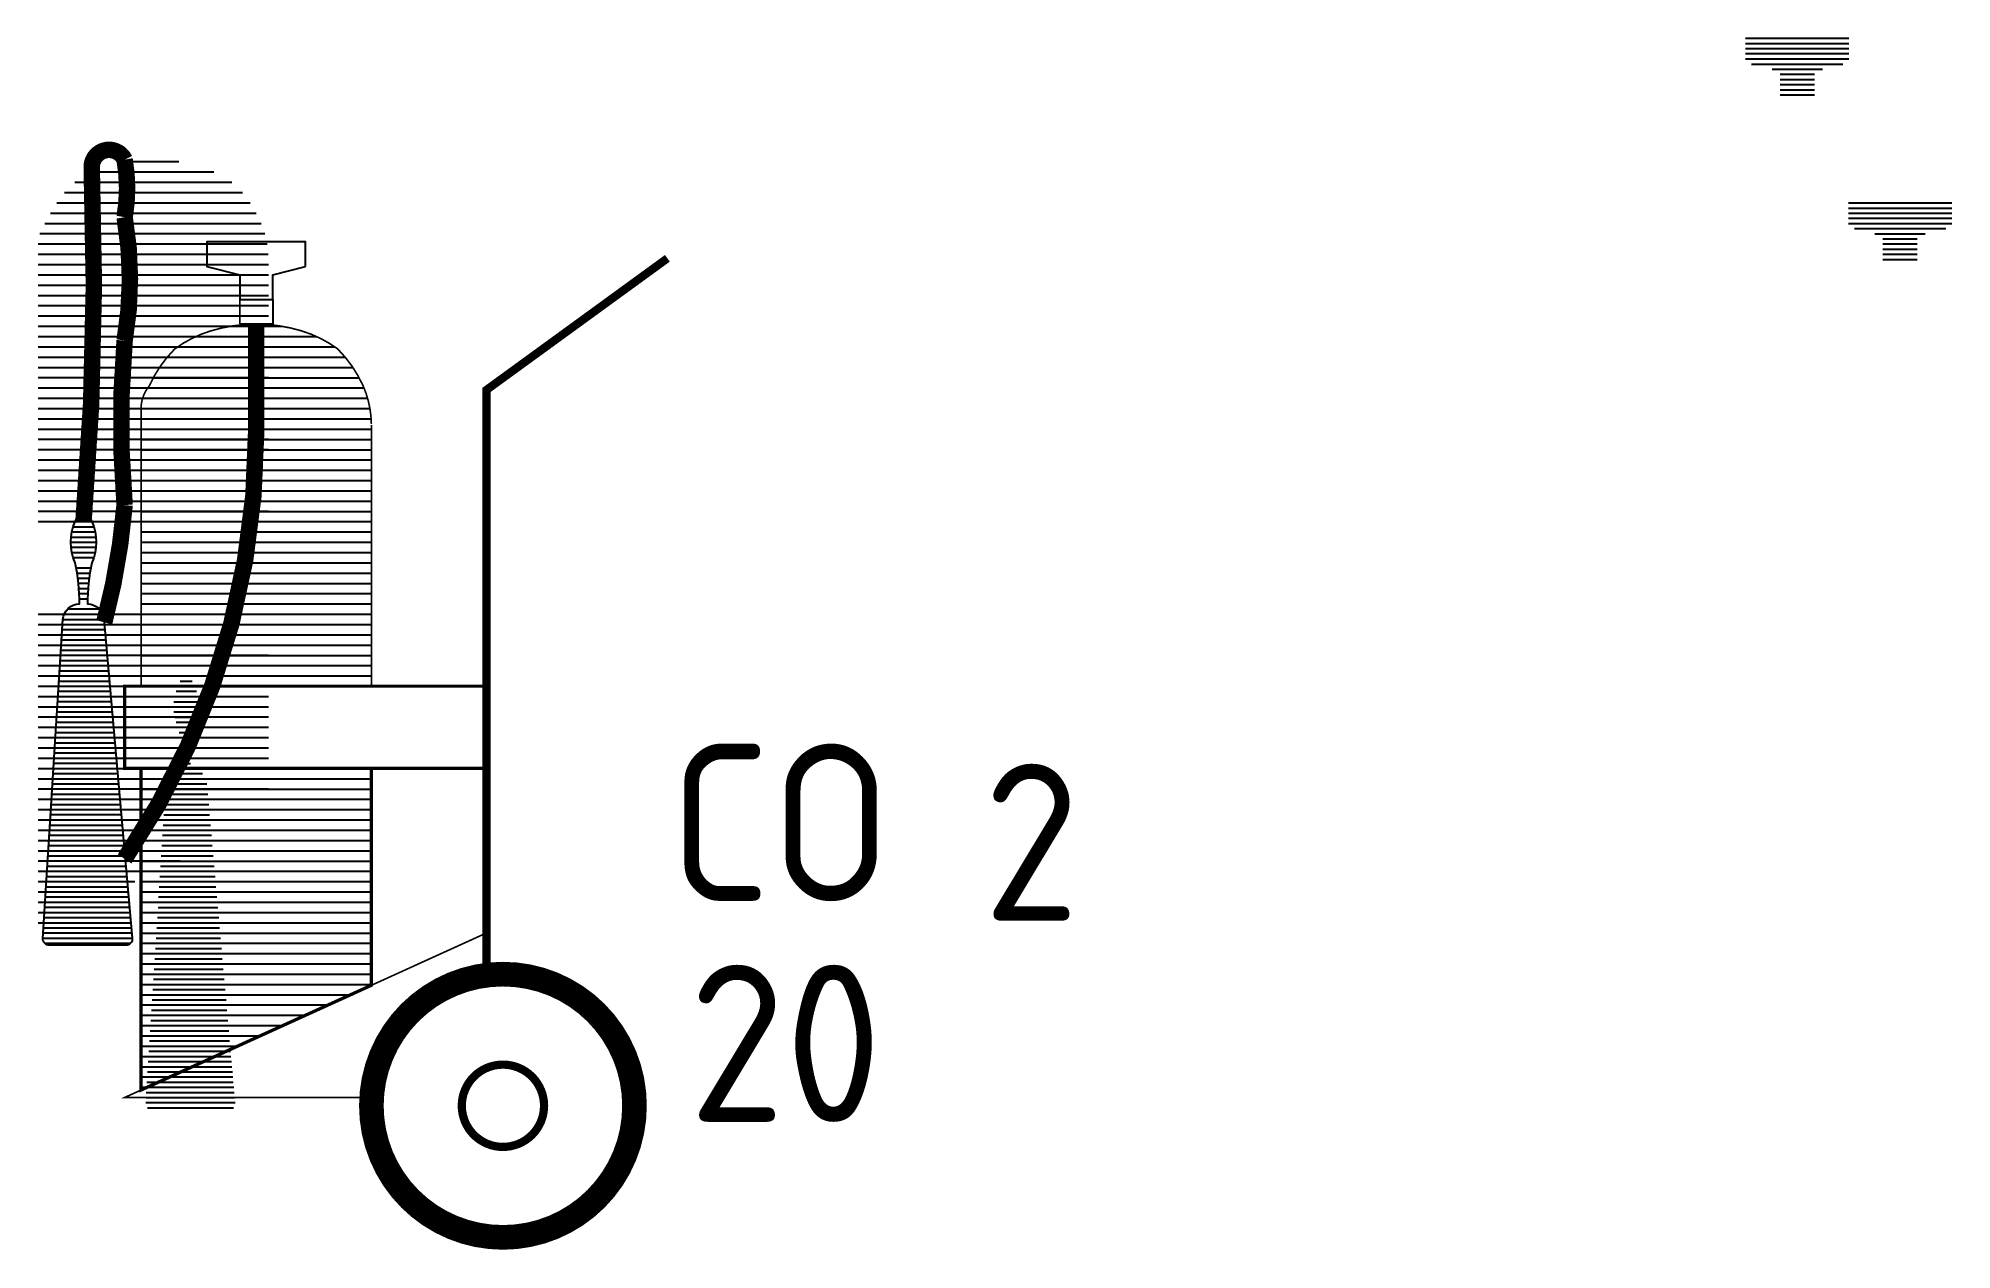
# Model space of a CAD drawing. Extents: x 109 to 133.3, y 36.1 to 51.5.
import ezdxf

# ---------------------------------------------------------------- set-up
doc = ezdxf.new("R2010")
doc.units = 0
doc.header["$LTSCALE"] = 2
doc.layers.get('0').update_dxf_attribs({"color": 16, "linetype": 'CONTINUOUS'})
for name, color, linetype in [('ROOD', 1, 'CONTINUOUS'), ('TXT', 7, 'CONTINUOUS'), ('VEILIG', 7, 'CONTINUOUS')]:
    doc.layers.add(name, color=color, linetype=linetype)
doc.styles.get("Standard").update_dxf_attribs({"font": 'ISO'})

# ---------------------------------------------------------------- blocks, each defined once
blk = doc.blocks.new('*X')
at = {"color": 0}
for p, q in [((111.11, 48.875), (112.367, 48.875)), ((111.11, 48.812), (112.367, 48.812)), ((111.11, 48.75), (112.367, 48.75)), ((111.11, 48.688), (112.367, 48.688)), ((111.11, 48.625), (112.367, 48.625)), ((111.183, 48.562), (112.293, 48.562)), ((111.433, 48.5), (112.043, 48.5)), ((111.529, 48.438), (111.948, 48.438)), ((111.529, 48.375), (111.948, 48.375)), ((111.529, 48.312), (111.948, 48.312)), ((111.529, 48.25), (111.948, 48.25)), ((111.529, 48.188), (111.948, 48.188)), ((91.017, 47.25), (92.483, 47.25)), ((91.443, 47.375), (92.057, 47.375)), ((90.669, 47), (92.831, 47)), ((90.796, 47.125), (92.704, 47.125)), ((90.575, 46.875), (92.925, 46.875)), ((90.431, 46.625), (93.061, 46.625)), ((90.499, 46.75), (93.001, 46.75)), ((90.35, 46.375), (93.133, 46.375)), ((90.369, 46.5), (93.104, 46.5)), ((90.35, 46.25), (93.147, 46.25)), ((90.35, 46.125), (93.15, 46.125)), ((90.35, 46), (93.15, 46)), ((90.35, 45.875), (93.15, 45.875)), ((90.35, 45.75), (93.15, 45.75)), ((90.35, 45.625), (93.15, 45.625)), ((90.35, 45.5), (93.15, 45.5)), ((90.35, 45.375), (93.15, 45.375)), ((90.35, 45.25), (93.15, 45.25)), ((90.35, 45.125), (93.15, 45.125)), ((90.35, 45), (93.15, 45)), ((90.35, 44.875), (93.15, 44.875)), ((90.35, 44.75), (93.15, 44.75)), ((90.35, 44.625), (93.15, 44.625)), ((90.35, 44.5), (93.15, 44.5)), ((90.35, 44.375), (93.15, 44.375)), ((90.35, 44.25), (93.15, 44.25)), ((90.35, 44.125), (93.15, 44.125)), ((90.35, 44), (93.15, 44)), ((90.35, 43.875), (93.15, 43.875)), ((90.35, 43.75), (93.15, 43.75)), ((90.35, 43.625), (93.15, 43.625)), ((90.35, 43.5), (93.15, 43.5)), ((90.35, 43.375), (93.15, 43.375)), ((90.35, 43.25), (93.15, 43.25)), ((90.35, 43.125), (93.15, 43.125)), ((90.827, 43.062), (90.973, 43.062)), ((90.891, 43.125), (90.909, 43.125)), ((90.35, 43), (93.15, 43)), ((90.749, 42.812), (91.051, 42.812)), ((90.759, 42.875), (91.041, 42.875)), ((90.776, 42.938), (91.024, 42.938)), ((90.8, 43), (91, 43)), ((90.746, 42.75), (91.054, 42.75)), ((90.749, 42.688), (91.051, 42.688)), ((90.759, 42.625), (91.041, 42.625)), ((90.776, 42.562), (91.024, 42.562)), ((90.813, 42.438), (90.987, 42.438)), ((90.824, 42.375), (90.976, 42.375)), ((90.833, 42.312), (90.967, 42.312)), ((90.84, 42.25), (90.96, 42.25)), ((90.845, 42.188), (90.955, 42.188)), ((90.848, 42.125), (90.952, 42.125)), ((90.705, 41.938), (91.095, 41.938)), ((90.85, 42.062), (90.95, 42.062)), ((90.35, 41.875), (93.15, 41.875)), ((90.35, 41.75), (93.15, 41.75)), ((90.643, 41.688), (91.161, 41.688)), ((90.646, 41.75), (91.155, 41.75)), ((90.65, 41.812), (91.15, 41.812)), ((90.665, 41.875), (91.135, 41.875)), ((90.35, 41.625), (93.15, 41.625)), ((90.35, 41.5), (93.15, 41.5)), ((90.627, 41.438), (91.183, 41.438)), ((90.631, 41.5), (91.177, 41.5)), ((90.635, 41.562), (91.172, 41.562)), ((90.639, 41.625), (91.166, 41.625)), ((90.35, 41.375), (93.15, 41.375)), ((90.35, 41.25), (93.15, 41.25)), ((90.611, 41.188), (91.205, 41.188)), ((90.615, 41.25), (91.2, 41.25)), ((90.619, 41.312), (91.194, 41.312)), ((90.623, 41.375), (91.188, 41.375)), ((90.35, 41.125), (93.15, 41.125)), ((90.35, 41), (93.15, 41)), ((90.599, 41), (91.222, 41)), ((90.603, 41.062), (91.216, 41.062)), ((90.607, 41.125), (91.211, 41.125)), ((90.35, 40.875), (93.15, 40.875)), ((90.35, 40.75), (93.15, 40.75)), ((90.584, 40.75), (91.244, 40.75)), ((90.587, 40.812), (91.238, 40.812)), ((90.591, 40.875), (91.233, 40.875)), ((90.595, 40.938), (91.227, 40.938)), ((90.35, 40.625), (93.15, 40.625)), ((90.35, 40.5), (93.15, 40.5)), ((90.568, 40.5), (91.266, 40.5)), ((90.572, 40.562), (91.261, 40.562)), ((90.576, 40.625), (91.255, 40.625)), ((90.58, 40.688), (91.249, 40.688)), ((90.35, 40.375), (93.15, 40.375)), ((90.556, 40.312), (91.283, 40.312)), ((90.56, 40.375), (91.277, 40.375)), ((90.564, 40.438), (91.272, 40.438)), ((90.35, 40.25), (93.15, 40.25)), ((90.35, 40.125), (93.15, 40.125)), ((90.54, 40.062), (91.305, 40.062)), ((90.544, 40.125), (91.299, 40.125)), ((90.548, 40.188), (91.294, 40.188)), ((90.552, 40.25), (91.288, 40.25)), ((90.35, 40), (93.15, 40)), ((90.35, 39.875), (93.15, 39.875)), ((90.525, 39.812), (91.327, 39.812)), ((90.528, 39.875), (91.322, 39.875)), ((90.532, 39.938), (91.316, 39.938)), ((90.536, 40), (91.31, 40)), ((90.35, 39.75), (93.15, 39.75)), ((90.35, 39.625), (93.15, 39.625)), ((90.509, 39.562), (91.349, 39.562)), ((90.513, 39.625), (91.344, 39.625)), ((90.517, 39.688), (91.338, 39.688)), ((90.521, 39.75), (91.333, 39.75)), ((90.35, 39.5), (93.15, 39.5)), ((90.35, 39.375), (93.15, 39.375)), ((90.497, 39.375), (91.366, 39.375)), ((90.501, 39.438), (91.36, 39.438)), ((90.505, 39.5), (91.355, 39.5)), ((90.35, 39.25), (92.9, 39.25)), ((90.35, 39.125), (92.625, 39.125)), ((90.481, 39.125), (91.388, 39.125)), ((90.485, 39.188), (91.383, 39.188)), ((90.489, 39.25), (91.377, 39.25)), ((90.493, 39.312), (91.371, 39.312)), ((90.35, 39), (92.35, 39)), ((90.35, 38.875), (92.075, 38.875)), ((90.466, 38.875), (91.41, 38.875)), ((90.469, 38.938), (91.405, 38.938)), ((90.473, 39), (91.399, 39)), ((90.477, 39.062), (91.394, 39.062)), ((90.35, 38.75), (91.8, 38.75)), ((90.35, 38.625), (91.525, 38.625)), ((90.45, 38.625), (91.432, 38.625)), ((90.454, 38.688), (91.427, 38.688)), ((90.458, 38.75), (91.421, 38.75)), ((90.462, 38.812), (91.416, 38.812)), ((90.35, 38.5), (91.25, 38.5)), ((90.438, 38.438), (91.449, 38.438)), ((90.442, 38.5), (91.443, 38.5)), ((90.446, 38.562), (91.438, 38.562)), ((90.35, 38.375), (90.975, 38.375)), ((90.35, 38.25), (90.7, 38.25)), ((90.422, 38.188), (91.471, 38.188)), ((90.426, 38.25), (91.466, 38.25)), ((90.43, 38.312), (91.46, 38.312)), ((90.434, 38.375), (91.455, 38.375)), ((90.35, 38.125), (90.425, 38.125)), ((90.407, 37.938), (91.493, 37.938)), ((90.411, 38), (91.488, 38)), ((90.414, 38.062), (91.482, 38.062)), ((90.418, 38.125), (91.477, 38.125)), ((90.428, 37.875), (91.472, 37.875))]:
    blk.add_line(p, q, dxfattribs=at)

msp = doc.modelspace()

# ---------------------------------------------------------------- linework, layer by layer
at = {"layer": 'VEILIG', "color": 0}
for p, q in [((111.948, 48.162), (111.948, 47.848)), ((111.948, 47.848), (111.529, 47.848))]:
    msp.add_line(p, q, dxfattribs=at)
for points, const_width in [([(109.538, 45.333, 0.03122), (109.643, 49.838, -0.812792), (110.062, 49.943, -0.08646), (110.062, 49.21, -0.086403), (110.062, 47.638, 0.043175), (110.062, 45.543, -0.043714), (109.803, 44.051, 0.215027)], 0.21), ([(111.738, 47.848), (111.738, 46.486, -0.150136), (110.062, 41.038, 0.232394)], 0.21), ([(113.205, 46.578, 0.098815), (113.101, 47.06, 0.091066), (112.775, 47.533, 0.084661), (112.317, 47.762, 0.073854), (111.738, 47.848, 0.073854), (111.159, 47.762, 0.084661), (110.701, 47.533, 0.091066), (110.375, 47.06, 0.171526), (110.271, 46.772), (110.271, 43.238)], 0.021), ([(114.357, 37.895, 1), (115.405, 37.895, 1), (114.357, 37.895, 1)], 0.105)]:
    msp.add_lwpolyline(points, format="xyb", dxfattribs=dict(at, const_width=const_width))
msp.add_lwpolyline([(112.367, 48.581), (112.367, 48.895), (111.11, 48.895), (111.11, 48.581), (111.529, 48.476), (111.529, 48.162), (111.948, 48.162), (111.948, 48.476)], close=True, dxfattribs=at)
for points, const_width in [([(114.671, 39.571), (114.671, 47.01), (116.976, 48.686)], 0.105), ([(111.529, 48.162), (111.529, 47.848)], 0.021), ([(113.205, 43.238), (113.205, 46.563)], 0.021), ([(114.671, 42.19), (110.062, 42.19), (110.062, 43.238), (114.671, 43.238)], 0.0419), ([(113.205, 42.19), (113.205, 39.429), (110.271, 38.095), (110.271, 42.19)], 0.0419), ([(114.671, 39.558), (114.671, 40.095), (110.062, 38), (113.208, 38)], 0.021)]:
    msp.add_lwpolyline(points, dxfattribs=dict(at, const_width=const_width))
msp.add_lwpolyline([(109.59, 45.438, -0.078461), (109.643, 45.333, -0.216637), (109.643, 44.81, 0.058232), (109.59, 44.286, -0.385314), (109.799, 44.097), (110.16, 40.03, -0.443716), (110.076, 39.938), (109.105, 39.938, -0.428923), (109.021, 40.026), (109.276, 44.087, -0.399656), (109.486, 44.286, 0.058232), (109.433, 44.81, -0.216637), (109.433, 45.333, -0.078461), (109.486, 45.438, -0.514618)], format="xyb", close=True, dxfattribs=at)
at = {"layer": 'VEILIG', "color": 0, "const_width": 0.314}
msp.add_lwpolyline([(113.205, 37.895, 1), (116.557, 37.895, 1)], format="xyb", close=True, dxfattribs=at)

# ---------------------------------------------------------------- block references
at = {"layer": 'ROOD', "color": 0, "xscale": 1.047619047619048, "yscale": 1.047619047619048, "zscale": 1.047619047619048}
msp.add_blockref('*X', (15.619, -1.81), dxfattribs=at)
msp.add_blockref('*X', (15.619, -1.81), dxfattribs=at)
at = {"layer": 'VEILIG', "color": 0, "xscale": 1.047619047619048, "yscale": 1.047619047619048, "zscale": 1.047619047619048}
msp.add_blockref('*X', (14.31, 0.286), dxfattribs=at)

# ---------------------------------------------------------------- texts
at = {"layer": 'TXT', "color": 0}
for s, p in [('CO', (117, 40.5)), ('2', (121, 40.25)), ('20', (117.25, 37.69))]:
    msp.add_text(s, height=2, dxfattribs=at).set_placement(p)

doc.saveas('drawing.dxf')
